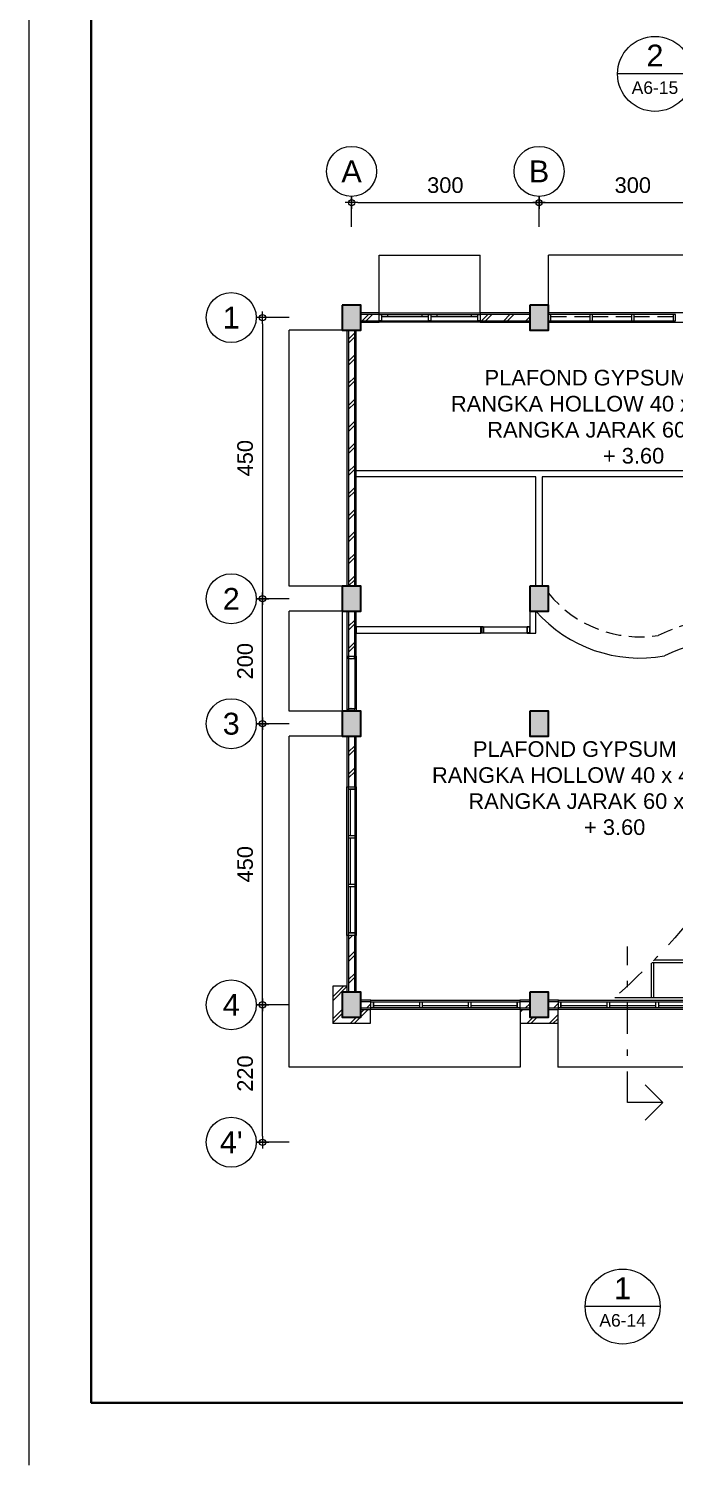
# Model space of a CAD drawing. Header units: millimetres. Extents: x -11 to 1625, y -267 to 180.
# Drawn here: x 911.21 to 921.54, y -157 to -134.01 of the extents above; entities that cross this region are included whole.
import ezdxf
from ezdxf.enums import TextEntityAlignment as Align

# ---------------------------------------------------------------- set-up
doc = ezdxf.new("R2010")
doc.units = ezdxf.units.MM
doc.linetypes.add('DASHDOT', pattern=[1, 0.5, -0.25, 0, -0.25])
doc.linetypes.add('HIDDEN', pattern=[0.375, 0.25, -0.125])
for name, color, linetype, lineweight in [('ars', 11, 'Continuous', 5), ('dinding', 5, 'Continuous', 15), ('GRS KOP', 1, 'Continuous', 35), ('KOLOM', 1, 'Continuous', 30), ('kop', 7, 'Continuous', 20), ('kus', 63, 'Continuous', 15), ('lan', 7, 'Continuous', 15), ('not', 7, 'Continuous', 20), ('PARTISI', 190, 'Continuous', 9), ('pla', 213, 'Continuous', 15), ('sol kol', 8, 'Continuous', 0), ('u', 6, 'Continuous', 20)]:
    doc.layers.add(name, color=color, linetype=linetype, lineweight=lineweight)
doc.styles.add('BARU', font='complex.shx')
doc.styles.add('S', font='SIMPLEX', dxfattribs={"width": 1.1})
doc.styles.get("Standard").update_dxf_attribs({"font": 'ARIALUNI.TTF'})
doc.dimstyles.new('SK100', dxfattribs={"dimtxt": 0.25, "dimasz": 0.1, "dimexe": 0.1, "dimexo": 0, "dimgap": 0.15, "dimtad": 1, "dimdec": 0, "dimlfac": 100, "dimzin": 12, "dimdsep": 46, "dimtxsty": 'Standard', "dimblk": 'BULAT', "dimcen": 0.1, "dimclrd": 256, "dimclre": 256, "dimclrt": 256, "dimadec": 0, "dimazin": 3, "dimtfac": 1, "dimtdec": 0, "dimtofl": 0, "dimtmove": 0, "dimatfit": 3, "dimldrblk": 'BULAT', "dimfxl": 0, "dimtolj": 1, "dimtzin": 0, "dimlwd": -1, "dimlwe": -1, "dimarcsym": 0})
pattern_1 = [(45, (644.65451, -218.33992), (-0.1767767, 0.1767767), []), (45, (644.71701, -218.33992), (-0.1767767, 0.1767767), [])]
pattern_2 = [(45, (927.87966, -152.8798), (-0.1767767, 0.1767767), []), (45, (927.94216, -152.8798), (-0.1767767, 0.1767767), [])]

# ---------------------------------------------------------------- blocks, each defined once
blk = doc.blocks.new('Ndtpd')
blk.add_line((0.747, 0), (-0.747, 0))
blk.add_circle((0, 0), 0.747)
at = {"flags": 4}
for tag, height, p in [('NO', 0.5, (0, 0.148)), ('NOLBR', 0.3, (0, -0.398))]:
    blk.add_attdef(tag, text='', height=height, dxfattribs=at).set_placement(p, align=Align.CENTER)
for tag, p, height in [('NDTPD', (1.516, 0.148), 0.5), ('SKALA', (1.523, -0.398), 0.3)]:
    blk.add_attdef(tag, p, '', height=height, dxfattribs=at)
blk = doc.blocks.new('K1')
at = {"layer": 'KOLOM'}
blk.add_lwpolyline([(0.2, 0.15), (-0.2, 0.15), (-0.2, -0.15), (0.2, -0.15), (0.2, 0.15)], dxfattribs=at)
blk = doc.blocks.new('BULAT')
for p, q in [((-1, 0), (1, 0)), ((0, -1), (0, 1))]:
    blk.add_line(p, q)
blk.add_circle((0, 0), 0.5)
blk = doc.blocks.new('*D2917')
at = {"layer": 'Defpoints', "color": 0, "ltscale": 0.15}
for p in [(914.955, -145.13), (915.38, -145.13), (915.38, -149.63)]:
    blk.add_point(p, dxfattribs=at)
at = {"layer": 'u', "ltscale": 0.15}
for p, q in [((915.38, -145.13), (914.855, -145.13)), ((914.955, -149.53), (914.955, -145.23)), ((915.38, -149.63), (914.855, -149.63))]:
    blk.add_line(p, q, dxfattribs=at)
at = {"layer": 'u', "ltscale": 0.15, "xscale": 0.1, "yscale": 0.1, "zscale": 0.1}
for p, rotation in [((914.955, -145.13), 90), ((914.955, -149.63), 270)]:
    blk.add_blockref('BULAT', p, dxfattribs=dict(at, rotation=rotation))
at = {"layer": 'u', "ltscale": 0.15, "insert": (914.677, -147.38), "char_height": 0.25, "attachment_point": 5, "rotation": 90}
blk.add_mtext('\\A1;450', dxfattribs=at)
blk = doc.blocks.new('*D2918')
at = {"layer": 'Defpoints', "color": 0, "ltscale": 0.15}
for p in [(914.955, -149.63), (915.38, -149.63), (915.38, -151.83)]:
    blk.add_point(p, dxfattribs=at)
at = {"layer": 'u', "ltscale": 0.15}
for p, q in [((915.38, -149.63), (914.855, -149.63)), ((914.955, -151.73), (914.955, -149.73)), ((915.38, -151.83), (914.855, -151.83))]:
    blk.add_line(p, q, dxfattribs=at)
at = {"layer": 'u', "ltscale": 0.15, "xscale": 0.1, "yscale": 0.1, "zscale": 0.1}
for p, rotation in [((914.955, -149.63), 90), ((914.955, -151.83), 270)]:
    blk.add_blockref('BULAT', p, dxfattribs=dict(at, rotation=rotation))
at = {"layer": 'u', "ltscale": 0.15, "insert": (914.677, -150.73), "char_height": 0.25, "attachment_point": 5, "rotation": 90}
blk.add_mtext('\\A1;220', dxfattribs=at)
blk = doc.blocks.new('*D2919')
at = {"layer": 'Defpoints', "color": 0, "ltscale": 0.15}
for p in [(914.955, -143.13), (915.38, -143.13), (915.38, -145.13)]:
    blk.add_point(p, dxfattribs=at)
at = {"layer": 'u', "ltscale": 0.15}
for p, q in [((915.38, -143.13), (914.855, -143.13)), ((914.955, -145.03), (914.955, -143.23)), ((915.38, -145.13), (914.855, -145.13))]:
    blk.add_line(p, q, dxfattribs=at)
at = {"layer": 'u', "ltscale": 0.15, "xscale": 0.1, "yscale": 0.1, "zscale": 0.1}
for p, rotation in [((914.955, -143.13), 90), ((914.955, -145.13), 270)]:
    blk.add_blockref('BULAT', p, dxfattribs=dict(at, rotation=rotation))
at = {"layer": 'u', "ltscale": 0.15, "insert": (914.677, -144.13), "char_height": 0.25, "attachment_point": 5, "rotation": 90}
blk.add_mtext('\\A1;200', dxfattribs=at)
blk = doc.blocks.new('*D2920')
at = {"layer": 'Defpoints', "color": 0, "ltscale": 0.15}
for p in [(915.38, -138.63), (914.955, -143.13), (915.38, -143.13)]:
    blk.add_point(p, dxfattribs=at)
at = {"layer": 'u', "ltscale": 0.15}
for p, q in [((915.38, -138.63), (914.855, -138.63)), ((914.955, -138.73), (914.955, -143.03)), ((915.38, -143.13), (914.855, -143.13))]:
    blk.add_line(p, q, dxfattribs=at)
at = {"layer": 'u', "ltscale": 0.15, "xscale": 0.1, "yscale": 0.1, "zscale": 0.1}
for p, rotation in [((914.955, -138.63), 90), ((914.955, -143.13), 270)]:
    blk.add_blockref('BULAT', p, dxfattribs=dict(at, rotation=rotation))
at = {"layer": 'u', "ltscale": 0.15, "insert": (914.677, -140.88), "char_height": 0.25, "attachment_point": 5, "rotation": 90}
blk.add_mtext('\\A1;450', dxfattribs=at)
blk = doc.blocks.new('NAV')
blk.add_circle((0, -0.4), 0.4)
at = {"style": 'S', "width": 0.75, "flags": 4}
blk.add_attdef('AV', text='', height=0.3, dxfattribs=at).set_placement((0, -0.4), align=Align.MIDDLE)
blk = doc.blocks.new('*D2926')
at = {"layer": 'Defpoints', "color": 0, "ltscale": 0.15}
for p in [(919.38, -136.789), (916.38, -137.177), (919.38, -137.177)]:
    blk.add_point(p, dxfattribs=at)
at = {"layer": 'u', "ltscale": 0.15}
for p, q in [((916.38, -137.177), (916.38, -136.689)), ((916.48, -136.789), (919.28, -136.789)), ((919.38, -137.177), (919.38, -136.689))]:
    blk.add_line(p, q, dxfattribs=at)
at = {"layer": 'u', "ltscale": 0.15, "xscale": 0.1, "yscale": 0.1, "zscale": 0.1, "rotation": 180}
blk.add_blockref('BULAT', (916.38, -136.789), dxfattribs=at)
at = {"layer": 'u', "ltscale": 0.15, "xscale": 0.1, "yscale": 0.1, "zscale": 0.1}
blk.add_blockref('BULAT', (919.38, -136.789), dxfattribs=at)
at = {"layer": 'u', "ltscale": 0.15, "insert": (917.88, -136.511), "char_height": 0.25, "attachment_point": 5}
blk.add_mtext('\\A1;300', dxfattribs=at)
blk = doc.blocks.new('*D2927')
at = {"layer": 'Defpoints', "color": 0, "ltscale": 0.15}
for p in [(922.38, -136.789), (919.38, -137.177), (922.38, -137.177)]:
    blk.add_point(p, dxfattribs=at)
at = {"layer": 'u', "ltscale": 0.15}
for p, q in [((919.38, -137.177), (919.38, -136.689)), ((919.48, -136.789), (922.28, -136.789)), ((922.38, -137.177), (922.38, -136.689))]:
    blk.add_line(p, q, dxfattribs=at)
at = {"layer": 'u', "ltscale": 0.15, "xscale": 0.1, "yscale": 0.1, "zscale": 0.1, "rotation": 180}
blk.add_blockref('BULAT', (919.38, -136.789), dxfattribs=at)
at = {"layer": 'u', "ltscale": 0.15, "xscale": 0.1, "yscale": 0.1, "zscale": 0.1}
blk.add_blockref('BULAT', (922.38, -136.789), dxfattribs=at)
at = {"layer": 'u', "ltscale": 0.15, "insert": (920.88, -136.511), "char_height": 0.25, "attachment_point": 5}
blk.add_mtext('\\A1;300', dxfattribs=at)
blk = doc.blocks.new('kop')
at = {"layer": 'GRS KOP'}
blk.add_lwpolyline([(1, 54), (83, 54), (83, 1), (1, 1)], close=True, dxfattribs=at)
at = {"layer": 'kop', "color": 7}
blk.add_line((0, 55), (0, 0), dxfattribs=at)
at = {"layer": 'kop', "style": 'BARU', "flags": 4}
for p, height in [((73.8, 5.4), 0.35), ((80.303, 5.382), 0.25), ((73.8, 4.9), 0.35), ((80.303, 4.882), 0.25), ((73.8, 4.4), 0.35), ((80.303, 4.382), 0.25)]:
    blk.add_attdef('-', p, '', height=height, dxfattribs=at)
at = {"layer": 'kop', "flags": 4}
for tag, p in [('AR-00', (78.057, 2.648)), ('00', (81.238, 2.647))]:
    blk.add_attdef(tag, text='', height=0.35, dxfattribs=at).set_placement(p, align=Align.MIDDLE)

msp = doc.modelspace()

# ---------------------------------------------------------------- hatches: boundary and pattern name
at = {"layer": 'ars'}
h = msp.add_hatch(dxfattribs=at)
h.set_pattern_fill('TEMBOK', color=256, scale=0.25)
h.set_pattern_definition([(45, (927.09966, -152.8798), (-0.1767767, 0.1767767), []), (45, (927.16216, -152.8798), (-0.1767767, 0.1767767), [])])
h.paths.add_polyline_path([(916.5296623, -138.5797891), (916.8196623, -138.5797891), (916.8196623, -138.6797891), (916.5296623, -138.6797891)])
h = msp.add_hatch(dxfattribs=at)
h.set_pattern_fill('TEMBOK', color=256, scale=0.25)
h.set_pattern_definition([(45, (929.00966, -152.8798), (-0.1767767, 0.1767767), []), (45, (929.07216, -152.8798), (-0.1767767, 0.1767767), [])])
h.paths.add_polyline_path([(918.4396623, -138.5797891), (919.2296623, -138.5797891), (919.2296623, -138.6797891), (918.4396623, -138.6797891)])
h = msp.add_hatch(dxfattribs=at)
h.set_pattern_fill('TEMBOK', color=256, scale=0.25)
h.set_pattern_definition(pattern_2)
h.paths.add_polyline_path([(916.4296623, -142.9297891), (916.4296623, -138.8297891), (916.3296623, -138.8297891), (916.3296623, -142.9297891)])
h = msp.add_hatch(dxfattribs=at)
h.set_pattern_fill('TEMBOK', color=256, scale=0.25)
h.set_pattern_definition(pattern_2)
h.paths.add_polyline_path([(916.4296623, -144.0497891), (916.4296623, -143.3297891), (916.3296623, -143.3297891), (916.3296623, -144.0497891)])
h = msp.add_hatch(dxfattribs=at)
h.set_pattern_fill('TEMBOK', color=256, scale=0.25)
h.set_pattern_definition([(45, (927.87966, -149.2348), (-0.1767767, 0.1767767), []), (45, (927.94216, -149.2348), (-0.1767767, 0.1767767), [])])
h.paths.add_polyline_path([(916.4296623, -146.1397891), (916.4296623, -145.3297891), (916.3296623, -145.3297891), (916.3296623, -146.1397891)])
h = msp.add_hatch(dxfattribs=at)
h.set_pattern_fill('TEMBOK', color=256, scale=0.25)
h.set_pattern_definition(pattern_2)
h.paths.add_polyline_path([(916.4296623, -149.4297891), (916.4296623, -148.5197891), (916.3296623, -148.5197891), (916.3296623, -149.4297891)])
h = msp.add_hatch(dxfattribs=at)
h.set_pattern_fill('TEMBOK', color=256, scale=0.25)
h.set_pattern_definition(pattern_1)
h.paths.add_polyline_path([(916.0796623, -149.9297891), (916.6796623, -149.9297891), (916.6796623, -149.7047891), (916.5296623, -149.7047891), (916.5296623, -149.8297891), (916.2296623, -149.8297891), (916.2296623, -149.4297891), (916.3046623, -149.4297891), (916.3046623, -149.3297891), (916.0796623, -149.3297891)])
h = msp.add_hatch(dxfattribs=at)
h.set_pattern_fill('TEMBOK', color=256, scale=0.25)
h.set_pattern_definition([(45, (912.27172, -151.2048), (-0.176777, 0.176777), []), (45, (912.33422, -151.2048), (-0.176777, 0.176777), [])])
h.paths.add_polyline_path([(916.6896623, -149.5797891), (916.5296623, -149.5797891), (916.5296623, -149.6797891), (916.6896623, -149.6797891)])
h = msp.add_hatch(dxfattribs=at)
h.set_pattern_fill('TEMBOK', color=256, scale=0.25)
h.set_pattern_definition([(45, (914.81172, -151.2048), (-0.176777, 0.176777), []), (45, (914.87422, -151.2048), (-0.176777, 0.176777), [])])
h.paths.add_polyline_path([(919.2296623, -149.5797891), (919.0696623, -149.5797891), (919.0696623, -149.6797891), (919.2296623, -149.6797891)])
h = msp.add_hatch(dxfattribs=at)
h.set_pattern_fill('TEMBOK', color=256, scale=0.25)
h.set_pattern_definition([(45, (915.26172, -151.2048), (-0.176777, 0.176777), []), (45, (915.32422, -151.2048), (-0.176777, 0.176777), [])])
h.paths.add_polyline_path([(919.6896623, -149.5797891), (919.5296623, -149.5797891), (919.5296623, -149.6797891), (919.6896623, -149.6797891)])
h = msp.add_hatch(dxfattribs=at)
h.set_pattern_fill('TEMBOK', color=256, scale=0.25)
h.set_pattern_definition(pattern_1)
h.paths.add_polyline_path([(919.2296623, -149.8297891), (919.2296623, -149.7047891), (919.0796623, -149.7047891), (919.0796623, -149.9297891), (919.6796623, -149.9297891), (919.6796623, -149.7047891), (919.5296623, -149.7047891), (919.5296623, -149.8297891)])
at = {"layer": 'sol kol'}
for points in [[(916.2296623, -138.4297891), (916.2296623, -138.8297891), (916.5296623, -138.8297891), (916.5296623, -138.4297891)], [(919.2296623, -138.4297891), (919.2296623, -138.8297891), (919.5296623, -138.8297891), (919.5296623, -138.4297891)], [(916.2296623, -142.9297891), (916.2296623, -143.3297891), (916.5296623, -143.3297891), (916.5296623, -142.9297891)], [(919.2296623, -142.9297891), (919.2296623, -143.3297891), (919.5296623, -143.3297891), (919.5296623, -142.9297891)], [(916.2296623, -144.9297891), (916.2296623, -145.3297891), (916.5296623, -145.3297891), (916.5296623, -144.9297891)], [(919.2296623, -144.9297891), (919.2296623, -145.3297891), (919.5296623, -145.3297891), (919.5296623, -144.9297891)], [(916.2296623, -149.4297891), (916.2296623, -149.8297891), (916.5296623, -149.8297891), (916.5296623, -149.4297891)], [(919.2296623, -149.4297891), (919.2296623, -149.8297891), (919.5296623, -149.8297891), (919.5296623, -149.4297891)]]:
    msp.add_hatch(color=256, dxfattribs=at).paths.add_polyline_path(points)

# ---------------------------------------------------------------- linework, layer by layer
at = {"layer": 'ars'}
for points in [[(916.8196623, -138.5797891), (916.5296623, -138.5797891), (916.5296623, -138.6797891), (916.8196623, -138.6797891)], [(919.2296623, -138.5797891), (918.4396623, -138.5797891), (918.4396623, -138.6797891), (919.2296623, -138.6797891)], [(916.4296623, -142.9297891), (916.4296623, -138.8297891), (916.3296623, -138.8297891), (916.3296623, -142.9297891)], [(916.4296623, -144.0497891), (916.4296623, -143.3297891), (916.3296623, -143.3297891), (916.3296623, -144.0497891)], [(916.4296623, -146.1397891), (916.4296623, -145.3297891), (916.3296623, -145.3297891), (916.3296623, -146.1397891)], [(916.4296623, -149.4297891), (916.4296623, -148.5197891), (916.3296623, -148.5197891), (916.3296623, -149.4297891)], [(916.6896623, -149.5797891), (916.5296623, -149.5797891), (916.5296623, -149.6797891), (916.6896623, -149.6797891)], [(919.2296623, -149.5797891), (919.0696623, -149.5797891), (919.0696623, -149.6797891), (919.2296623, -149.6797891)], [(919.6896623, -149.5797891), (919.5296623, -149.5797891), (919.5296623, -149.6797891), (919.6896623, -149.6797891)]]:
    msp.add_lwpolyline(points, close=True, dxfattribs=at)
at = {"layer": 'dinding'}
for points in [[(916.8196623, -138.5547891), (916.5296623, -138.5547891), (916.5296623, -138.7047891), (916.8196623, -138.7047891)], [(919.2296623, -138.5547891), (918.4396623, -138.5547891), (918.4396623, -138.7047891), (919.2296623, -138.7047891)], [(916.4546623, -142.9297891), (916.4546623, -138.8297891), (916.3046623, -138.8297891), (916.3046623, -142.9297891)], [(916.4546623, -144.0497891), (916.4546623, -143.3297891), (916.3046623, -143.3297891), (916.3046623, -144.0497891)], [(916.4546623, -146.1397891), (916.4546623, -145.3297891), (916.3046623, -145.3297891), (916.3046623, -146.1397891)], [(916.4546623, -149.4297891), (916.4546623, -148.5197891), (916.3046623, -148.5197891), (916.3046623, -149.4297891)], [(916.6896623, -149.5547891), (916.5296623, -149.5547891), (916.5296623, -149.7047891), (916.6896623, -149.7047891)], [(919.2296623, -149.5547891), (919.0696623, -149.5547891), (919.0696623, -149.7047891), (919.2296623, -149.7047891)], [(919.6896623, -149.5547891), (919.5296623, -149.5547891), (919.5296623, -149.7047891), (919.6896623, -149.7047891)]]:
    msp.add_lwpolyline(points, close=True, dxfattribs=at)
at = {"layer": 'kus'}
for p, q in [((916.8596623, -138.5797891), (917.6096623, -138.5797891)), ((916.8596623, -138.6147891), (917.6096623, -138.6147891)), ((916.9596623, -138.6147891), (916.9596623, -138.5797891)), ((917.5096623, -138.6147891), (917.5096623, -138.5797891)), ((917.6496623, -138.5797891), (918.3996623, -138.5797891)), ((917.6496623, -138.6147891), (918.3996623, -138.6147891)), ((917.7496623, -138.6147891), (917.7496623, -138.5797891)), ((918.2996623, -138.6147891), (918.2996623, -138.5797891)), ((920.1946623, -138.5797891), (919.5696623, -138.5797891)), ((920.8596623, -138.5797891), (920.2346623, -138.5797891)), ((921.5246623, -138.5797891), (920.8996623, -138.5797891)), ((916.8596623, -138.6797891), (917.6096623, -138.6797891)), ((917.6496623, -138.6797891), (918.3996623, -138.6797891)), ((919.5696623, -138.6797891), (920.1946623, -138.6797891)), ((920.2346623, -138.6797891), (920.8596623, -138.6797891)), ((920.8996623, -138.6797891), (921.5246623, -138.6797891)), ((918.4896623, -143.5797891), (919.1896623, -143.5797891)), ((919.1896623, -143.6797891), (918.4896623, -143.6797891)), ((916.3046623, -144.0497891), (916.3046623, -144.9297891)), ((916.3296623, -144.0897891), (916.3296623, -144.8897891)), ((916.4296623, -144.0897891), (916.4296623, -144.8897891)), ((916.4546623, -144.0497891), (916.4546623, -144.9297891)), ((916.3646623, -146.9197891), (916.3646623, -146.1797891)), ((916.3646623, -147.6997891), (916.3646623, -146.9597891)), ((916.3646623, -148.4797891), (916.3646623, -147.7397891)), ((917.4696623, -149.6447891), (916.7296623, -149.6447891)), ((918.2496623, -149.6447891), (917.5096623, -149.6447891)), ((919.0296623, -149.6447891), (918.2896623, -149.6447891)), ((920.4696623, -149.6447891), (919.7296623, -149.6447891)), ((921.2496623, -149.6447891), (920.5096623, -149.6447891)), ((922.0296623, -149.6447891), (921.2896623, -149.6447891))]:
    msp.add_line(p, q, dxfattribs=at)
at = {"layer": 'kus', "linetype": 'HIDDEN'}
for p, q in [((919.5696623, -138.6147891), (920.1946623, -138.6147891)), ((920.2346623, -138.6147891), (920.8596623, -138.6147891)), ((920.8996623, -138.6147891), (921.5246623, -138.6147891))]:
    msp.add_line(p, q, dxfattribs=at)
at = {"layer": 'kus'}
for points in [[(916.8196623, -138.5797891), (916.8596623, -138.5797891), (916.8596623, -138.6797891), (916.8196623, -138.6797891)], [(917.6096623, -138.5797891), (917.6496623, -138.5797891), (917.6496623, -138.6797891), (917.6096623, -138.6797891)], [(918.3996623, -138.5797891), (918.4396623, -138.5797891), (918.4396623, -138.6797891), (918.3996623, -138.6797891)], [(919.5696623, -138.5797891), (919.5296623, -138.5797891), (919.5296623, -138.6797891), (919.5696623, -138.6797891)], [(920.2346623, -138.5797891), (920.1946623, -138.5797891), (920.1946623, -138.6797891), (920.2346623, -138.6797891)], [(920.8996623, -138.5797891), (920.8596623, -138.5797891), (920.8596623, -138.6797891), (920.8996623, -138.6797891)], [(921.5646623, -138.5797891), (921.5246623, -138.5797891), (921.5246623, -138.6797891), (921.5646623, -138.6797891)], [(918.4945506, -143.6397891), (918.4896623, -143.6397891), (918.4896623, -143.6412415), (918.4896623, -143.6797891), (918.4496623, -143.6797891), (918.4496623, -143.5797891), (918.4896623, -143.5797891), (918.4896623, -143.6362831), (918.4945506, -143.6380419)], [(918.4876623, -143.5817891), (918.4516623, -143.5817891), (918.4516623, -143.6777891), (918.4876623, -143.6777891)], [(919.184774, -143.6397891), (919.1896623, -143.6397891), (919.1896623, -143.6412415), (919.1896623, -143.6797891), (919.2296623, -143.6797891), (919.2296623, -143.5797891), (919.1896623, -143.5797891), (919.1896623, -143.6362831), (919.184774, -143.6380419)], [(919.1916623, -143.5817891), (919.2276623, -143.5817891), (919.2276623, -143.6777891), (919.1916623, -143.6777891)], [(916.3696623, -144.0946774), (916.3696623, -144.0897891), (916.36821, -144.0897891), (916.3296623, -144.0897891), (916.3296623, -144.0497891), (916.4296623, -144.0497891), (916.4296623, -144.0897891), (916.3731683, -144.0897891), (916.3714096, -144.0946774)], [(916.4276623, -144.0877891), (916.4276623, -144.0517891), (916.3316623, -144.0517891), (916.3316623, -144.0877891)], [(916.3696623, -144.8849008), (916.3696623, -144.8897891), (916.36821, -144.8897891), (916.3296623, -144.8897891), (916.3296623, -144.9297891), (916.4296623, -144.9297891), (916.4296623, -144.8897891), (916.3731683, -144.8897891), (916.3714096, -144.8849008)], [(916.4276623, -144.8917891), (916.4276623, -144.9277891), (916.3316623, -144.9277891), (916.3316623, -144.8917891)], [(916.3296623, -146.1797891), (916.3296623, -146.1397891), (916.4296623, -146.1397891), (916.4296623, -146.1797891)], [(916.4296623, -146.1797891), (916.4296623, -148.4797891), (916.3296623, -148.4797891), (916.3296623, -146.1797891)], [(916.3296623, -146.9597891), (916.3296623, -146.9197891), (916.4296623, -146.9197891), (916.4296623, -146.9597891)], [(916.3296623, -147.7397891), (916.3296623, -147.6997891), (916.4296623, -147.6997891), (916.4296623, -147.7397891)], [(916.3296623, -148.5197891), (916.3296623, -148.4797891), (916.4296623, -148.4797891), (916.4296623, -148.5197891)], [(916.7296623, -149.6797891), (916.6896623, -149.6797891), (916.6896623, -149.5797891), (916.7296623, -149.5797891)], [(916.7296623, -149.5797891), (919.0296623, -149.5797891), (919.0296623, -149.6797891), (916.7296623, -149.6797891)], [(917.5096623, -149.6797891), (917.4696623, -149.6797891), (917.4696623, -149.5797891), (917.5096623, -149.5797891)], [(918.2896623, -149.6797891), (918.2496623, -149.6797891), (918.2496623, -149.5797891), (918.2896623, -149.5797891)], [(919.0696623, -149.6797891), (919.0296623, -149.6797891), (919.0296623, -149.5797891), (919.0696623, -149.5797891)], [(919.7296623, -149.6797891), (919.6896623, -149.6797891), (919.6896623, -149.5797891), (919.7296623, -149.5797891)], [(919.7296623, -149.5797891), (922.0296623, -149.5797891), (922.0296623, -149.6797891), (919.7296623, -149.6797891)], [(920.5096623, -149.6797891), (920.4696623, -149.6797891), (920.4696623, -149.5797891), (920.5096623, -149.5797891)], [(921.2896623, -149.6797891), (921.2496623, -149.6797891), (921.2496623, -149.5797891), (921.2896623, -149.5797891)]]:
    msp.add_lwpolyline(points, close=True, dxfattribs=at)
at = {"layer": 'lan'}
for p, q in [((916.8196623, -138.5547891), (916.8196623, -137.6297891)), ((918.4396623, -138.5547891), (918.4396623, -137.6297891)), ((919.5296623, -138.4297891), (919.5296623, -137.6297891)), ((915.3796623, -142.9297891), (915.3796623, -138.8297891)), ((916.2296623, -138.8297891), (915.3796623, -138.8297891)), ((916.2296623, -142.9297891), (915.3796623, -142.9297891)), ((915.3796623, -144.9297891), (915.3796623, -143.3297891)), ((916.2296623, -143.3297891), (915.3796623, -143.3297891)), ((916.2296623, -144.9297891), (915.3796623, -144.9297891)), ((915.3796623, -150.6297891), (915.3796623, -145.3297891)), ((916.2296623, -145.3297891), (915.3796623, -145.3297891)), ((916.0796623, -149.3297891), (916.0796623, -149.9297891)), ((916.3046623, -149.3297891), (916.0796623, -149.3297891)), ((916.6796623, -149.7047891), (916.6796623, -149.9297891)), ((919.0796623, -149.7047891), (919.0796623, -149.9297891)), ((919.6796623, -149.7047891), (919.6796623, -149.9297891)), ((916.6796623, -149.9297891), (916.0796623, -149.9297891)), ((919.6796623, -149.9297891), (919.0796623, -149.9297891)), ((919.0796623, -149.9297891), (919.0796623, -150.6297891)), ((919.6796623, -149.9297891), (919.6796623, -150.6297891)), ((919.0796623, -150.6297891), (915.3796623, -150.6297891)), ((922.0796623, -150.6297891), (919.6796623, -150.6297891)), ((921.3581202, -151.1954745), (921.0752774, -150.9126318)), ((921.3581202, -151.1954745), (920.7924347, -151.1954745)), ((921.3581202, -151.1954745), (921.0752774, -151.4783173))]:
    msp.add_line(p, q, dxfattribs=at)
for points in [[(916.8196623, -137.6297891), (918.4396623, -137.6297891)], [(922.2296623, -137.6297891), (919.5296623, -137.6297891)]]:
    msp.add_lwpolyline(points, dxfattribs=at)
for points in [[(916.8196623, -138.5547891), (918.4396623, -138.5547891), (918.4396623, -138.7047891), (916.8196623, -138.7047891)], [(919.5296623, -138.7047891), (922.2296623, -138.7047891), (922.2296623, -138.5547891), (919.5296623, -138.5547891)], [(916.4546623, -146.1397891), (916.4546623, -148.5197891), (916.3046623, -148.5197891), (916.3046623, -146.1397891)], [(916.6896623, -149.5547891), (919.0696623, -149.5547891), (919.0696623, -149.7047891), (916.6896623, -149.7047891)], [(919.6896623, -149.5547891), (922.0696623, -149.5547891), (922.0696623, -149.7047891), (919.6896623, -149.7047891)]]:
    msp.add_lwpolyline(points, close=True, dxfattribs=at)
at = {"layer": 'not', "linetype": 'DASHDOT'}
msp.add_line((920.7924347, -151.1954745), (920.7924347, -148.6981992), dxfattribs=at)
at = {"layer": 'PARTISI'}
for points in [[(919.3296623, -142.9297891), (919.3296623, -141.1773359), (916.4546623, -141.1773359), (916.4546623, -141.0797891), (919.4296623, -141.0797891), (923.0996623, -141.0797891), (923.0996623, -141.1797891), (919.4296623, -141.1797891), (919.4296623, -142.9297891)], [(916.4546623, -143.6797891), (918.4496623, -143.6797891), (918.4496623, -143.5797891), (916.4546623, -143.5797891)]]:
    msp.add_lwpolyline(points, close=True, dxfattribs=at)
msp.add_lwpolyline([(919.2296623, -143.3297891), (919.2296623, -143.6797891), (919.3296623, -143.6797891), (919.3296623, -143.3297891), (919.2296623, -143.3297891)], dxfattribs=at)
at = {"layer": 'pla'}
for p, q in [((916.2296623, -143.3297891), (916.2296623, -144.9297891)), ((921.1721623, -148.9622109), (921.1721623, -149.5147891)), ((921.1845523, -148.9497891), (925.2646623, -148.9497891)), ((921.2121623, -148.9497891), (921.2121623, -149.5147891)), ((921.2241745, -148.9097891), (925.2646623, -148.9097891)), ((920.5917376, -149.5147891), (922.1896623, -149.5147891))]:
    msp.add_line(p, q, dxfattribs=at)
at = {"layer": 'pla', "linetype": 'HIDDEN'}
for centre, radius, start, end in [((920.9936678, -141.8578878), 1.8815778, 218.91548988, 278.92085744), ((923.2332241, -148.0502912), 4.7511909, 84.16804078, 114.20208065)]:
    msp.add_arc(centre, radius, start, end, dxfattribs=at)
at = {"layer": 'pla'}
for centre, radius, start, end in [((920.9936678, -141.8578878), 2.2215778, 221.49446733, 280.16728007), ((923.2332241, -148.0502912), 4.4111909, 88.04540076, 114.75871646)]:
    msp.add_arc(centre, radius, start, end, dxfattribs=at)
at = {"layer": 'pla', "linetype": 'DASHDOT'}
msp.add_open_spline([(925.3296623, -144.40268), (924.6564248, -144.6474432), (923.0203034, -145.242274), (922.3782833, -147.8586518), (921.1039878, -149.0407541), (920.5485215, -149.5547891)], degree=3, knots=[0, 0, 0, 0, 2.0453806387, 4.9707437477, 7.2262434326, 7.2262434326, 7.2262434326, 7.2262434326], dxfattribs=at)

# ---------------------------------------------------------------- block references
at = {"layer": 'KOLOM', "rotation": 90}
for p in [(916.3796623, -138.6297891), (919.3796623, -138.6297891), (916.3796623, -143.1297891), (919.3796623, -143.1297891), (916.3796623, -145.1297891), (919.3796623, -145.1297891), (916.3796623, -149.6297891), (919.3796623, -149.6297891)]:
    msp.add_blockref('K1', p, dxfattribs=at)
at = {"layer": 'kop'}
msp.add_blockref('kop', (911.2141622, -157), dxfattribs=at)
at = {"layer": 'not'}
ref = msp.add_blockref('Ndtpd', (921.2346968, -134.7289757), dxfattribs=dict(at, xscale=0.803212851405533, yscale=0.803212851405533, zscale=0.803212851405533))
ref.add_attrib('NO', '2', dxfattribs={"layer": '0', "height": 0.35, "flags": 4}).set_placement((921.2343697, -134.6104498), align=Align.CENTER)
ref.add_attrib('NDTPD', 'DENAH RENCANA PLAFOND LANTAI 2', (922.4523815, -134.6104498), dxfattribs={"layer": '0', "height": 0.35, "flags": 4})
ref.add_attrib('NOLBR', 'A6-15', dxfattribs={"layer": '0', "height": 0.2, "flags": 4}).set_placement((921.2343697, -135.0489456), align=Align.CENTER)
ref.add_attrib('SKALA', 'SKALA 1 : 100', (922.4581815, -135.0489456), dxfattribs={"layer": '0', "height": 0.25, "flags": 4})
ref = msp.add_blockref('NAV', (916.3796623, -135.8888559), dxfattribs=at)
ref.add_attrib('AV', 'A', dxfattribs={"layer": '0', "height": 0.35, "flags": 4}).set_placement((916.3796623, -136.2888559), align=Align.MIDDLE)
ref = msp.add_blockref('NAV', (919.3796623, -135.8888559), dxfattribs=at)
ref.add_attrib('AV', 'B', dxfattribs={"layer": '0', "height": 0.35, "flags": 4}).set_placement((919.3796623, -136.2888559), align=Align.MIDDLE)
ref = msp.add_blockref('NAV', (914.4546623, -138.2297891), dxfattribs=at)
ref.add_attrib('AV', '1', dxfattribs={"layer": '0', "height": 0.35, "flags": 4}).set_placement((914.4546623, -138.6297891), align=Align.MIDDLE)
ref = msp.add_blockref('NAV', (914.4546623, -142.7297891), dxfattribs=at)
ref.add_attrib('AV', '2', dxfattribs={"layer": '0', "height": 0.35, "flags": 4}).set_placement((914.4546623, -143.1297891), align=Align.MIDDLE)
ref = msp.add_blockref('NAV', (914.4546623, -144.7297891), dxfattribs=at)
ref.add_attrib('AV', '3', dxfattribs={"layer": '0', "height": 0.35, "flags": 4}).set_placement((914.4546623, -145.1297891), align=Align.MIDDLE)
ref = msp.add_blockref('NAV', (914.4546623, -149.2297891), dxfattribs=at)
ref.add_attrib('AV', '4', dxfattribs={"layer": '0', "height": 0.35, "flags": 4}).set_placement((914.4546623, -149.6297891), align=Align.MIDDLE)
ref = msp.add_blockref('NAV', (914.4546623, -151.4297891), dxfattribs=at)
ref.add_attrib('AV', "4'", dxfattribs={"layer": '0', "height": 0.35, "flags": 4}).set_placement((914.4546623, -151.8297891), align=Align.MIDDLE)
ref = msp.add_blockref('Ndtpd', (920.717423, -154.4604134), dxfattribs=dict(at, xscale=0.803212851405533, yscale=0.803212851405533, zscale=0.803212851405533))
ref.add_attrib('NO', '1', dxfattribs={"layer": '0', "height": 0.35, "flags": 4}).set_placement((920.7170958, -154.3418875), align=Align.CENTER)
ref.add_attrib('NDTPD', 'DENAH RENCANA PLAFOND LANTAI 1', (921.9351076, -154.3418875), dxfattribs={"layer": '0', "height": 0.35, "flags": 4})
ref.add_attrib('NOLBR', 'A6-14', dxfattribs={"layer": '0', "height": 0.2, "flags": 4}).set_placement((920.7170958, -154.7803833), align=Align.CENTER)
ref.add_attrib('SKALA', 'SKALA 1 : 100', (921.9409077, -154.7803833), dxfattribs={"layer": '0', "height": 0.25, "flags": 4})

# ---------------------------------------------------------------- texts
at = {"layer": 'not', "char_height": 0.25, "attachment_point": 1}
for s, insert in [('\\pi0.57683;PLAFOND GYPSUMP T=9mm \\P\\pi0.038463;RANGKA HOLLOW 40 x 40 x 1,2 mm\\P\\pi0.62057;{\\A1;RANGKA JARAK 60 x 120 cm}\\P\\pi2.4711;+ 3.60', (917.9312026, -139.4660477)), ('\\A1;\\pi0.69331;PLAFOND GYPSUM T=9mm \\P\\pi0.038463;RANGKA HOLLOW 40 x 40 x 1,2 mm\\P\\pi0.62057;RANGKA JARAK 60 x 120 cm\\P\\pi2.4711;+ 3.60', (917.6286757, -145.4105545))]:
    msp.add_mtext_dynamic_manual_height_columns(s, width=5.88797597, gutter_width=4.3707989, heights=[0], dxfattribs=dict(at, insert=insert))

# ---------------------------------------------------------------- dimensions: what is measured, and where the dimension line sits
at = {"layer": 'u', "ltscale": 0.15}
for base, p1, p2, picture, middle in [((919.3796623, -136.7888559), (916.3796623, -137.1773663), (919.3796623, -137.1773663), '*D2926', (917.8796623, -136.7888559)), ((922.3796623, -136.7888559), (919.3796623, -137.1773663), (922.3796623, -137.1773663), '*D2927', (920.8796623, -136.7888559))]:
    dim = msp.add_linear_dim(base=base, p1=p1, p2=p2, dimstyle='SK100', dxfattribs=at)
    dim.commit()
    dim.dimension.update_dxf_attribs({"geometry": picture, "text_midpoint": middle, "dimtype": 160})
for base, p1, p2, angle, picture, middle in [((914.9546623, -143.1297891), (915.3796623, -138.6297891), (915.3796623, -143.1297891), 270, '*D2920', (914.9546623, -140.8797891)), ((914.9546623, -143.1297891), (915.3796623, -145.1297891), (915.3796623, -143.1297891), 90, '*D2919', (914.9546623, -144.1297891)), ((914.9546623, -145.1297891), (915.3796623, -149.6297891), (915.3796623, -145.1297891), 90, '*D2917', (914.9546623, -147.3797891)), ((914.9546623, -149.6297891), (915.3796623, -151.8297891), (915.3796623, -149.6297891), 90, '*D2918', (914.9546623, -150.7297891))]:
    dim = msp.add_linear_dim(base=base, p1=p1, p2=p2, angle=angle, dimstyle='SK100', dxfattribs=at)
    dim.commit()
    dim.dimension.update_dxf_attribs({"geometry": picture, "text_midpoint": middle, "dimtype": 160})

doc.saveas('drawing.dxf')
